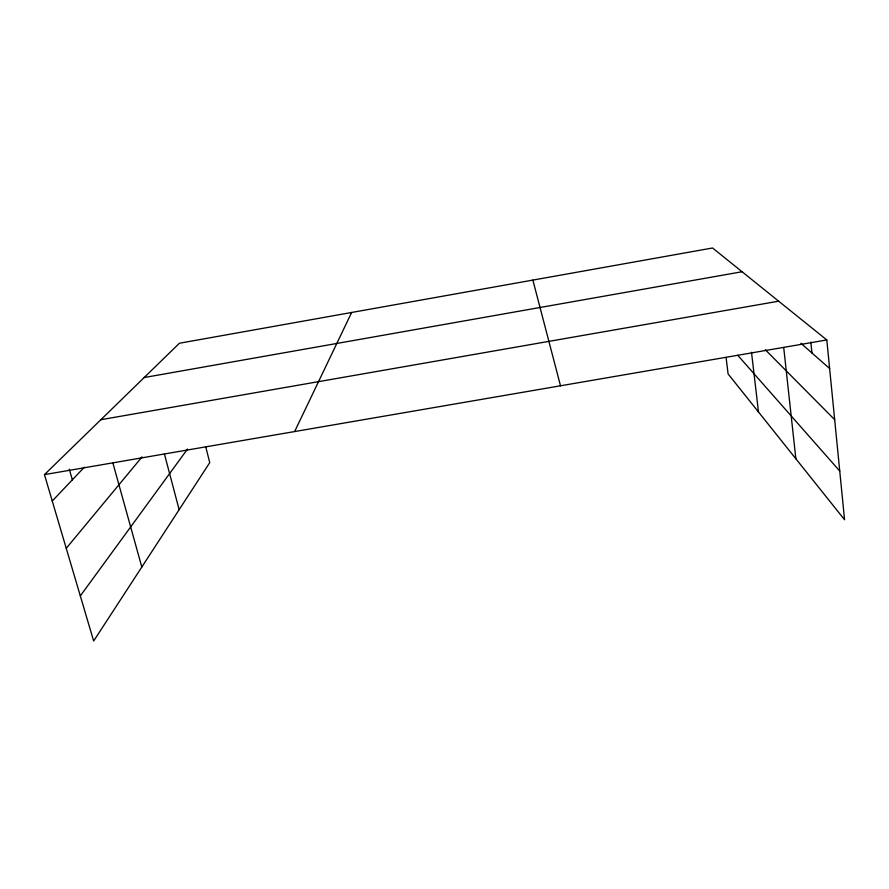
<?xml version="1.0" encoding="UTF-8"?>
<svg xmlns="http://www.w3.org/2000/svg" width="889" height="889" viewBox="0 0 889 889"><rect width="100%" height="100%" fill="white"/><g stroke="black" fill="none" stroke-linecap="round" stroke-linejoin="round"><path stroke-width="1.33" d="M294.637 431.565L351.644 312.472M80.321 595.908L187.523 449.045M66.242 548.324L142.04 456.902M52.251 501.018L84.233 467.303M205.77 446.967L209.748 462.647L93.656 641.013L44.45 474.626L179.411 343.243L712.567 247.987L826.803 339.954L844.55 519.732L728.102 373.936L726.069 357.4M144.174 377.547L742.071 271.745M100.857 419.719L778.653 301.193M44.45 474.626L826.803 339.954M800.933 343.298L829.626 368.524M765.329 349.733L834.671 419.675M737.714 355.233L839.749 471.059M69.286 469.192L72.365 479.827M112.77 462.569L141.807 567.038M164.421 454.023L179.145 509.675M532.867 280.102L560.514 385.793M751.505 352.311L758.495 411.985M783.742 347.788L795.866 458.768M810.824 342.076L811.935 352.977"/></g></svg>
